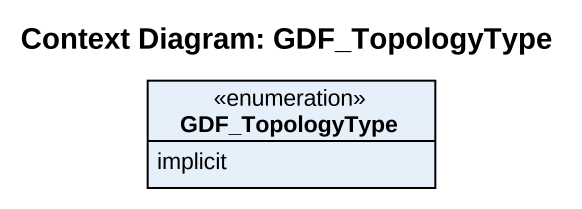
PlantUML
@startuml
title Context Diagram: GDF_TopologyType
hide circle
hide empty members
enum GDF_TopologyType {
  implicit
}
@enduml
